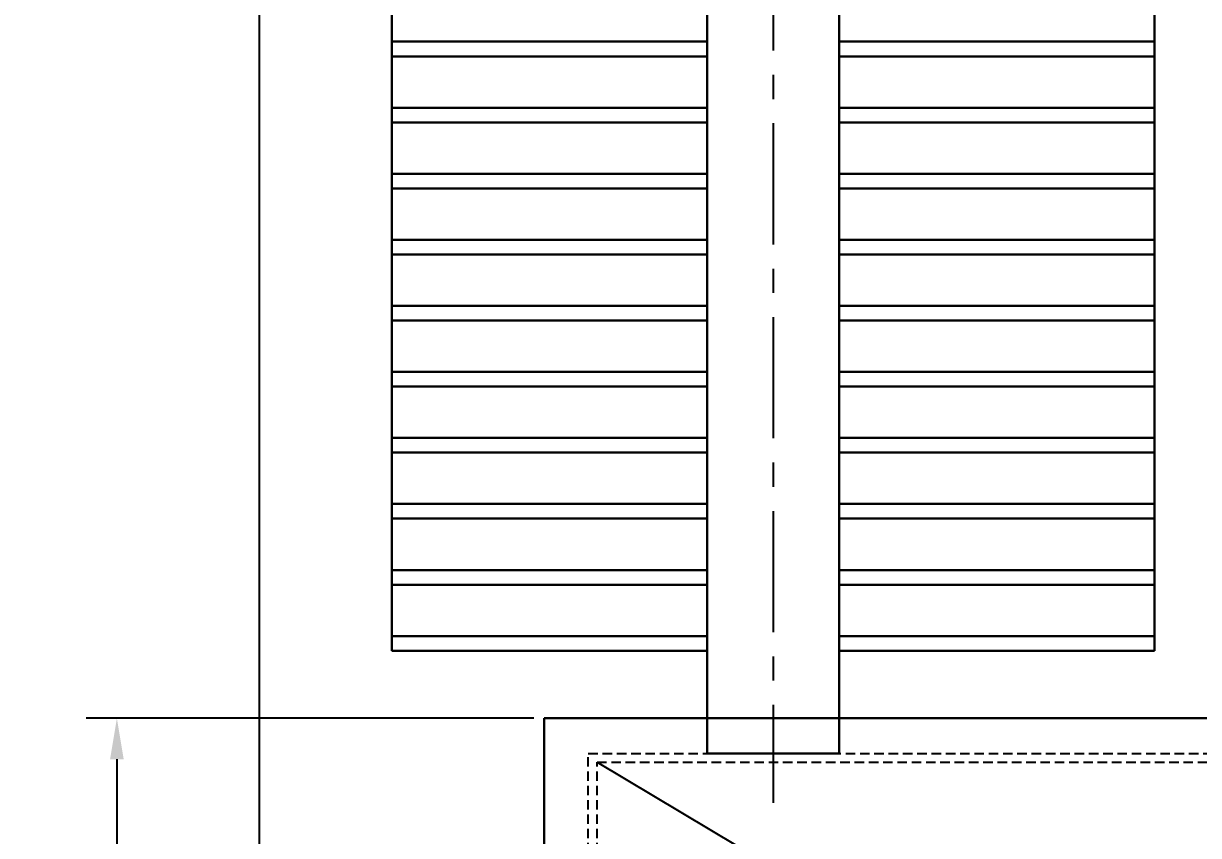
# Model space of a CAD drawing. Header units: millimetres. Extents: x 88585 to 99951, y -167251 to -159927.
# Drawn here: x 89656 to 90457, y -164612 to -164058 of the extents above; entities that cross this region are included whole.
import ezdxf

# ---------------------------------------------------------------- set-up
doc = ezdxf.new("R2010")
doc.units = ezdxf.units.MM
doc.header["$LTSCALE"] = 13
doc.linetypes.add('CENTERX2', pattern=[101.6, 63.5, -12.7, 12.7, -12.7])
doc.linetypes.add('DASHED', pattern=[0.75, 0.5, -0.25])
for name, color, linetype in [('1', 4, 'Continuous'), ('4虚线层', 6, 'DASHED'), ('粗实线', 4, 'Continuous')]:
    doc.layers.add(name, color=color, linetype=linetype)
doc.layers.add('标注、文本', color=3, linetype='Continuous', lineweight=25)
doc.styles.get("Standard").update_dxf_attribs({"font": 'gbenor.shx', "bigfont": 'gbcbig.shx'})
doc.dimstyles.new('1-15', dxfattribs={"dimscale": 14, "dimtxt": 3.5, "dimasz": 2, "dimexe": 1.5, "dimexo": 0.5, "dimgap": 0.5, "dimtad": 1, "dimtoh": 1, "dimdec": 1, "dimdsep": 46, "dimtxsty": 'Standard', "dimcen": 2.5, "dimclrd": 3, "dimclre": 3, "dimclrt": 3, "dimadec": 0, "dimazin": 2, "dimtfac": 1, "dimtdec": 1, "dimtmove": 0, "dimatfit": 2, "dimfxl": 1, "dimarcsym": 0})

# ---------------------------------------------------------------- blocks, each defined once
blk = doc.blocks.new('A$C43ED4F5E')
at = {"layer": '1', "color": 1, "linetype": 'CENTERX2', "lineweight": -3, "ltscale": 0.1}
blk.add_line((260, 991.39), (260, 0), dxfattribs=at)
blk.add_line((260, 991.39), (260, 0), dxfattribs=at)
blk.add_line((260, 991.39), (260, 0), dxfattribs=at)
blk.add_line((260, 991.39), (260, 0), dxfattribs=at)
at = {"layer": '1', "ltscale": 5}
for p, q in [((215, 33.71), (215, 948.71)), ((215, 33.71), (215, 948.71)), ((305, 33.71), (305, 948.71)), ((305, 33.71), (305, 948.71)), ((0, 103.71), (0, 923.71)), ((0, 103.71), (0, 923.71)), ((520, 103.71), (520, 923.71)), ((520, 103.71), (520, 923.71)), ((215, 518.71), (0, 518.71)), ((215, 518.71), (0, 518.71)), ((215, 518.71), (0, 518.71)), ((215, 518.71), (0, 518.71)), ((520, 518.71), (305, 518.71)), ((520, 518.71), (305, 518.71)), ((215, 508.71), (0, 508.71)), ((215, 508.71), (0, 508.71)), ((215, 508.71), (0, 508.71)), ((215, 508.71), (0, 508.71)), ((520, 508.71), (305, 508.71)), ((520, 508.71), (305, 508.71)), ((215, 473.71), (0, 473.71)), ((215, 473.71), (0, 473.71)), ((215, 473.71), (0, 473.71)), ((215, 473.71), (0, 473.71)), ((520, 473.71), (305, 473.71)), ((520, 473.71), (305, 473.71)), ((215, 463.71), (0, 463.71)), ((215, 463.71), (0, 463.71)), ((215, 463.71), (0, 463.71)), ((215, 463.71), (0, 463.71)), ((520, 463.71), (305, 463.71)), ((520, 463.71), (305, 463.71)), ((215, 428.71), (0, 428.71)), ((215, 428.71), (0, 428.71)), ((215, 428.71), (0, 428.71)), ((215, 428.71), (0, 428.71)), ((520, 428.71), (305, 428.71)), ((520, 428.71), (305, 428.71)), ((215, 418.71), (0, 418.71)), ((215, 418.71), (0, 418.71)), ((215, 418.71), (0, 418.71)), ((215, 418.71), (0, 418.71)), ((520, 418.71), (305, 418.71)), ((520, 418.71), (305, 418.71)), ((215, 383.71), (0, 383.71)), ((215, 383.71), (0, 383.71)), ((215, 383.71), (0, 383.71)), ((215, 383.71), (0, 383.71)), ((520, 383.71), (305, 383.71)), ((520, 383.71), (305, 383.71)), ((215, 373.71), (0, 373.71)), ((215, 373.71), (0, 373.71)), ((215, 373.71), (0, 373.71)), ((215, 373.71), (0, 373.71)), ((520, 373.71), (305, 373.71)), ((520, 373.71), (305, 373.71)), ((215, 338.71), (0, 338.71)), ((215, 338.71), (0, 338.71)), ((215, 338.71), (0, 338.71)), ((215, 338.71), (0, 338.71)), ((520, 338.71), (305, 338.71)), ((520, 338.71), (305, 338.71)), ((215, 328.71), (0, 328.71)), ((215, 328.71), (0, 328.71)), ((215, 328.71), (0, 328.71)), ((215, 328.71), (0, 328.71)), ((520, 328.71), (305, 328.71)), ((520, 328.71), (305, 328.71)), ((215, 293.71), (0, 293.71)), ((215, 293.71), (0, 293.71)), ((215, 293.71), (0, 293.71)), ((215, 293.71), (0, 293.71)), ((520, 293.71), (305, 293.71)), ((520, 293.71), (305, 293.71)), ((215, 283.71), (0, 283.71)), ((215, 283.71), (0, 283.71)), ((215, 283.71), (0, 283.71)), ((215, 283.71), (0, 283.71)), ((520, 283.71), (305, 283.71)), ((520, 283.71), (305, 283.71)), ((215, 248.71), (0, 248.71)), ((215, 248.71), (0, 248.71)), ((215, 248.71), (0, 248.71)), ((215, 248.71), (0, 248.71)), ((520, 248.71), (305, 248.71)), ((520, 248.71), (305, 248.71)), ((215, 238.71), (0, 238.71)), ((215, 238.71), (0, 238.71)), ((215, 238.71), (0, 238.71)), ((215, 238.71), (0, 238.71)), ((520, 238.71), (305, 238.71)), ((520, 238.71), (305, 238.71)), ((215, 203.71), (0, 203.71)), ((215, 203.71), (0, 203.71)), ((215, 203.71), (0, 203.71)), ((215, 203.71), (0, 203.71)), ((520, 203.71), (305, 203.71)), ((520, 203.71), (305, 203.71)), ((215, 193.71), (0, 193.71)), ((215, 193.71), (0, 193.71)), ((215, 193.71), (0, 193.71)), ((215, 193.71), (0, 193.71)), ((520, 193.71), (305, 193.71)), ((520, 193.71), (305, 193.71)), ((215, 158.71), (0, 158.71)), ((215, 158.71), (0, 158.71)), ((215, 158.71), (0, 158.71)), ((215, 158.71), (0, 158.71)), ((305, 158.71), (520, 158.71)), ((305, 158.71), (520, 158.71)), ((305, 158.71), (520, 158.71)), ((305, 158.71), (520, 158.71)), ((215, 148.71), (0, 148.71)), ((215, 148.71), (0, 148.71)), ((215, 148.71), (0, 148.71)), ((215, 148.71), (0, 148.71)), ((215, 148.71), (0, 148.71)), ((215, 148.71), (0, 148.71)), ((305, 148.71), (520, 148.71)), ((305, 148.71), (520, 148.71)), ((305, 148.71), (520, 148.71)), ((305, 148.71), (520, 148.71)), ((305, 148.71), (520, 148.71)), ((305, 148.71), (520, 148.71)), ((215, 113.71), (0, 113.71)), ((215, 113.71), (0, 113.71)), ((215, 113.71), (0, 113.71)), ((215, 113.71), (0, 113.71)), ((305, 113.71), (520, 113.71)), ((305, 113.71), (520, 113.71)), ((305, 113.71), (520, 113.71)), ((305, 113.71), (520, 113.71)), ((215, 103.71), (0, 103.71)), ((215, 103.71), (0, 103.71)), ((215, 103.71), (0, 103.71)), ((215, 103.71), (0, 103.71)), ((215, 103.71), (0, 103.71)), ((215, 103.71), (0, 103.71)), ((305, 103.71), (520, 103.71)), ((305, 103.71), (520, 103.71)), ((305, 103.71), (520, 103.71)), ((305, 103.71), (520, 103.71)), ((305, 103.71), (520, 103.71)), ((305, 103.71), (520, 103.71)), ((305, 96.63), (305, 96.63)), ((305, 96.63), (305, 96.63)), ((305, 96.63), (305, 96.63)), ((305, 96.63), (305, 96.63)), ((305, 33.71), (215, 33.71)), ((305, 33.71), (215, 33.71))]:
    blk.add_line(p, q, dxfattribs=at)
at = {"layer": '标注、文本', "color": 4, "lineweight": 30}
for p, q in [((215, 33.71), (215, 948.71)), ((215, 33.71), (215, 948.71)), ((305, 33.71), (305, 948.71)), ((305, 33.71), (305, 948.71)), ((0, 103.71), (0, 923.71)), ((0, 103.71), (0, 923.71)), ((520, 103.71), (520, 923.71)), ((520, 103.71), (520, 923.71)), ((215, 518.71), (0, 518.71)), ((215, 518.71), (0, 518.71)), ((215, 518.71), (0, 518.71)), ((215, 518.71), (0, 518.71)), ((520, 518.71), (305, 518.71)), ((520, 518.71), (305, 518.71)), ((215, 508.71), (0, 508.71)), ((215, 508.71), (0, 508.71)), ((215, 508.71), (0, 508.71)), ((215, 508.71), (0, 508.71)), ((520, 508.71), (305, 508.71)), ((520, 508.71), (305, 508.71)), ((215, 473.71), (0, 473.71)), ((215, 473.71), (0, 473.71)), ((215, 473.71), (0, 473.71)), ((215, 473.71), (0, 473.71)), ((520, 473.71), (305, 473.71)), ((520, 473.71), (305, 473.71)), ((215, 463.71), (0, 463.71)), ((215, 463.71), (0, 463.71)), ((215, 463.71), (0, 463.71)), ((215, 463.71), (0, 463.71)), ((520, 463.71), (305, 463.71)), ((520, 463.71), (305, 463.71)), ((215, 428.71), (0, 428.71)), ((215, 428.71), (0, 428.71)), ((215, 428.71), (0, 428.71)), ((215, 428.71), (0, 428.71)), ((520, 428.71), (305, 428.71)), ((520, 428.71), (305, 428.71)), ((215, 418.71), (0, 418.71)), ((215, 418.71), (0, 418.71)), ((215, 418.71), (0, 418.71)), ((215, 418.71), (0, 418.71)), ((520, 418.71), (305, 418.71)), ((520, 418.71), (305, 418.71)), ((215, 383.71), (0, 383.71)), ((215, 383.71), (0, 383.71)), ((215, 383.71), (0, 383.71)), ((215, 383.71), (0, 383.71)), ((520, 383.71), (305, 383.71)), ((520, 383.71), (305, 383.71)), ((215, 373.71), (0, 373.71)), ((215, 373.71), (0, 373.71)), ((215, 373.71), (0, 373.71)), ((215, 373.71), (0, 373.71)), ((520, 373.71), (305, 373.71)), ((520, 373.71), (305, 373.71)), ((215, 338.71), (0, 338.71)), ((215, 338.71), (0, 338.71)), ((215, 338.71), (0, 338.71)), ((215, 338.71), (0, 338.71)), ((520, 338.71), (305, 338.71)), ((520, 338.71), (305, 338.71)), ((215, 328.71), (0, 328.71)), ((215, 328.71), (0, 328.71)), ((215, 328.71), (0, 328.71)), ((215, 328.71), (0, 328.71)), ((520, 328.71), (305, 328.71)), ((520, 328.71), (305, 328.71)), ((215, 293.71), (0, 293.71)), ((215, 293.71), (0, 293.71)), ((215, 293.71), (0, 293.71)), ((215, 293.71), (0, 293.71)), ((520, 293.71), (305, 293.71)), ((520, 293.71), (305, 293.71)), ((215, 283.71), (0, 283.71)), ((215, 283.71), (0, 283.71)), ((215, 283.71), (0, 283.71)), ((215, 283.71), (0, 283.71)), ((520, 283.71), (305, 283.71)), ((520, 283.71), (305, 283.71)), ((215, 248.71), (0, 248.71)), ((215, 248.71), (0, 248.71)), ((215, 248.71), (0, 248.71)), ((215, 248.71), (0, 248.71)), ((520, 248.71), (305, 248.71)), ((520, 248.71), (305, 248.71)), ((215, 238.71), (0, 238.71)), ((215, 238.71), (0, 238.71)), ((215, 238.71), (0, 238.71)), ((215, 238.71), (0, 238.71)), ((520, 238.71), (305, 238.71)), ((520, 238.71), (305, 238.71)), ((215, 203.71), (0, 203.71)), ((215, 203.71), (0, 203.71)), ((215, 203.71), (0, 203.71)), ((215, 203.71), (0, 203.71)), ((520, 203.71), (305, 203.71)), ((520, 203.71), (305, 203.71)), ((215, 193.71), (0, 193.71)), ((215, 193.71), (0, 193.71)), ((215, 193.71), (0, 193.71)), ((215, 193.71), (0, 193.71)), ((520, 193.71), (305, 193.71)), ((520, 193.71), (305, 193.71)), ((215, 158.71), (0, 158.71)), ((215, 158.71), (0, 158.71)), ((215, 158.71), (0, 158.71)), ((215, 158.71), (0, 158.71)), ((305, 158.71), (520, 158.71)), ((305, 158.71), (520, 158.71)), ((305, 158.71), (520, 158.71)), ((305, 158.71), (520, 158.71)), ((215, 148.71), (0, 148.71)), ((215, 148.71), (0, 148.71)), ((215, 148.71), (0, 148.71)), ((215, 148.71), (0, 148.71)), ((215, 148.71), (0, 148.71)), ((215, 148.71), (0, 148.71)), ((305, 148.71), (520, 148.71)), ((305, 148.71), (520, 148.71)), ((305, 148.71), (520, 148.71)), ((305, 148.71), (520, 148.71)), ((305, 148.71), (520, 148.71)), ((305, 148.71), (520, 148.71)), ((215, 113.71), (0, 113.71)), ((215, 113.71), (0, 113.71)), ((215, 113.71), (0, 113.71)), ((215, 113.71), (0, 113.71)), ((305, 113.71), (520, 113.71)), ((305, 113.71), (520, 113.71)), ((305, 113.71), (520, 113.71)), ((305, 113.71), (520, 113.71)), ((215, 103.71), (0, 103.71)), ((215, 103.71), (0, 103.71)), ((215, 103.71), (0, 103.71)), ((215, 103.71), (0, 103.71)), ((215, 103.71), (0, 103.71)), ((215, 103.71), (0, 103.71)), ((305, 103.71), (520, 103.71)), ((305, 103.71), (520, 103.71)), ((305, 103.71), (520, 103.71)), ((305, 103.71), (520, 103.71)), ((305, 103.71), (520, 103.71)), ((305, 103.71), (520, 103.71)), ((305, 33.71), (215, 33.71)), ((305, 33.71), (215, 33.71))]:
    blk.add_line(p, q, dxfattribs=at)
blk = doc.blocks.new('*D837')
at = {"layer": 'Defpoints', "color": 0}
for p in [(90010.59, -164531.75), (89719.26, -165461.75), (89841.61, -165461.75)]:
    blk.add_point(p, dxfattribs=at)
at = {"layer": '标注、文本', "color": 3, "lineweight": -2}
for p, q in [((90003.59, -164531.75), (89698.26, -164531.75)), ((89719.26, -164559.75), (89719.26, -165433.75)), ((89834.61, -165461.75), (89698.26, -165461.75))]:
    blk.add_line(p, q, dxfattribs=at)
at = {"layer": '标注、文本', "color": 3}
for points in [[(89714.59, -164559.75), (89723.92, -164559.75), (89719.26, -164531.75)], [(89714.59, -165433.75), (89723.92, -165433.75), (89719.26, -165461.75)]]:
    blk.add_solid(points, dxfattribs=at)
at = {"layer": '标注、文本', "color": 3, "insert": (89687.76, -164996.75), "char_height": 49, "attachment_point": 5, "rotation": 90}
blk.add_mtext('930', dxfattribs=at)
blk = doc.blocks.new('*D859')
at = {"layer": 'Defpoints', "color": 0}
for p in [(91994.33, -163568.77), (91994.33, -163897.11), (89816.59, -165461.75)]:
    blk.add_point(p, dxfattribs=at)
at = {"layer": '标注、文本', "color": 3, "lineweight": -2}
for p, q in [((89816.59, -165454.75), (89816.59, -163547.77)), ((91994.33, -163890.11), (91994.33, -163547.77)), ((89844.59, -163568.77), (91966.33, -163568.77))]:
    blk.add_line(p, q, dxfattribs=at)
at = {"layer": '标注、文本', "color": 3}
for points in [[(89844.59, -163564.11), (89844.59, -163573.44), (89816.59, -163568.77)], [(91966.33, -163564.11), (91966.33, -163573.44), (91994.33, -163568.77)]]:
    blk.add_solid(points, dxfattribs=at)
at = {"layer": '标注、文本', "color": 3, "insert": (90905.46, -163537.27), "char_height": 49, "attachment_point": 5}
blk.add_mtext('2178', dxfattribs=at)

msp = doc.modelspace()

# ---------------------------------------------------------------- linework, layer by layer
at = {"layer": '4虚线层'}
for p, q in [((90040.59, -164555.752), (91592.59, -164555.752)), ((90040.59, -165461.752), (90040.59, -164555.752)), ((90046.59, -164561.752), (91586.59, -164561.752)), ((90046.59, -165461.752), (90046.59, -164561.752))]:
    msp.add_line(p, q, dxfattribs=at)
at = {"layer": '标注、文本'}
msp.add_line((90046.59, -164561.752), (91559.09, -165461.752), dxfattribs=at)
at = {"layer": '粗实线', "lineweight": 30}
for q in [(90010.59, -165461.752), (91622.59, -164531.752)]:
    msp.add_line((90010.59, -164531.752), q, dxfattribs=at)

# ---------------------------------------------------------------- block references
at = {"layer": '标注、文本'}
msp.add_blockref('A$C43ED4F5E', (89906.59, -164589.46), dxfattribs=at)

# ---------------------------------------------------------------- dimensions: what is measured, and where the dimension line sits
dim = msp.add_linear_dim(base=(91994.331, -163568.772), p1=(89816.59, -165461.752), p2=(91994.331, -163897.113), dimstyle='1-15', override={"dimdec": 0}, dxfattribs=at)
dim.commit()
dim.dimension.update_dxf_attribs({"geometry": '*D859', "text_midpoint": (90905.461, -163537.272)})
dim = msp.add_linear_dim(base=(89719.256, -165461.752), p1=(90010.59, -164531.752), p2=(89841.611, -165461.752), angle=90, dimstyle='1-15', dxfattribs=at)
dim.commit()
dim.dimension.update_dxf_attribs({"geometry": '*D837', "text_midpoint": (89687.756, -164996.752)})

doc.saveas('drawing.dxf')
